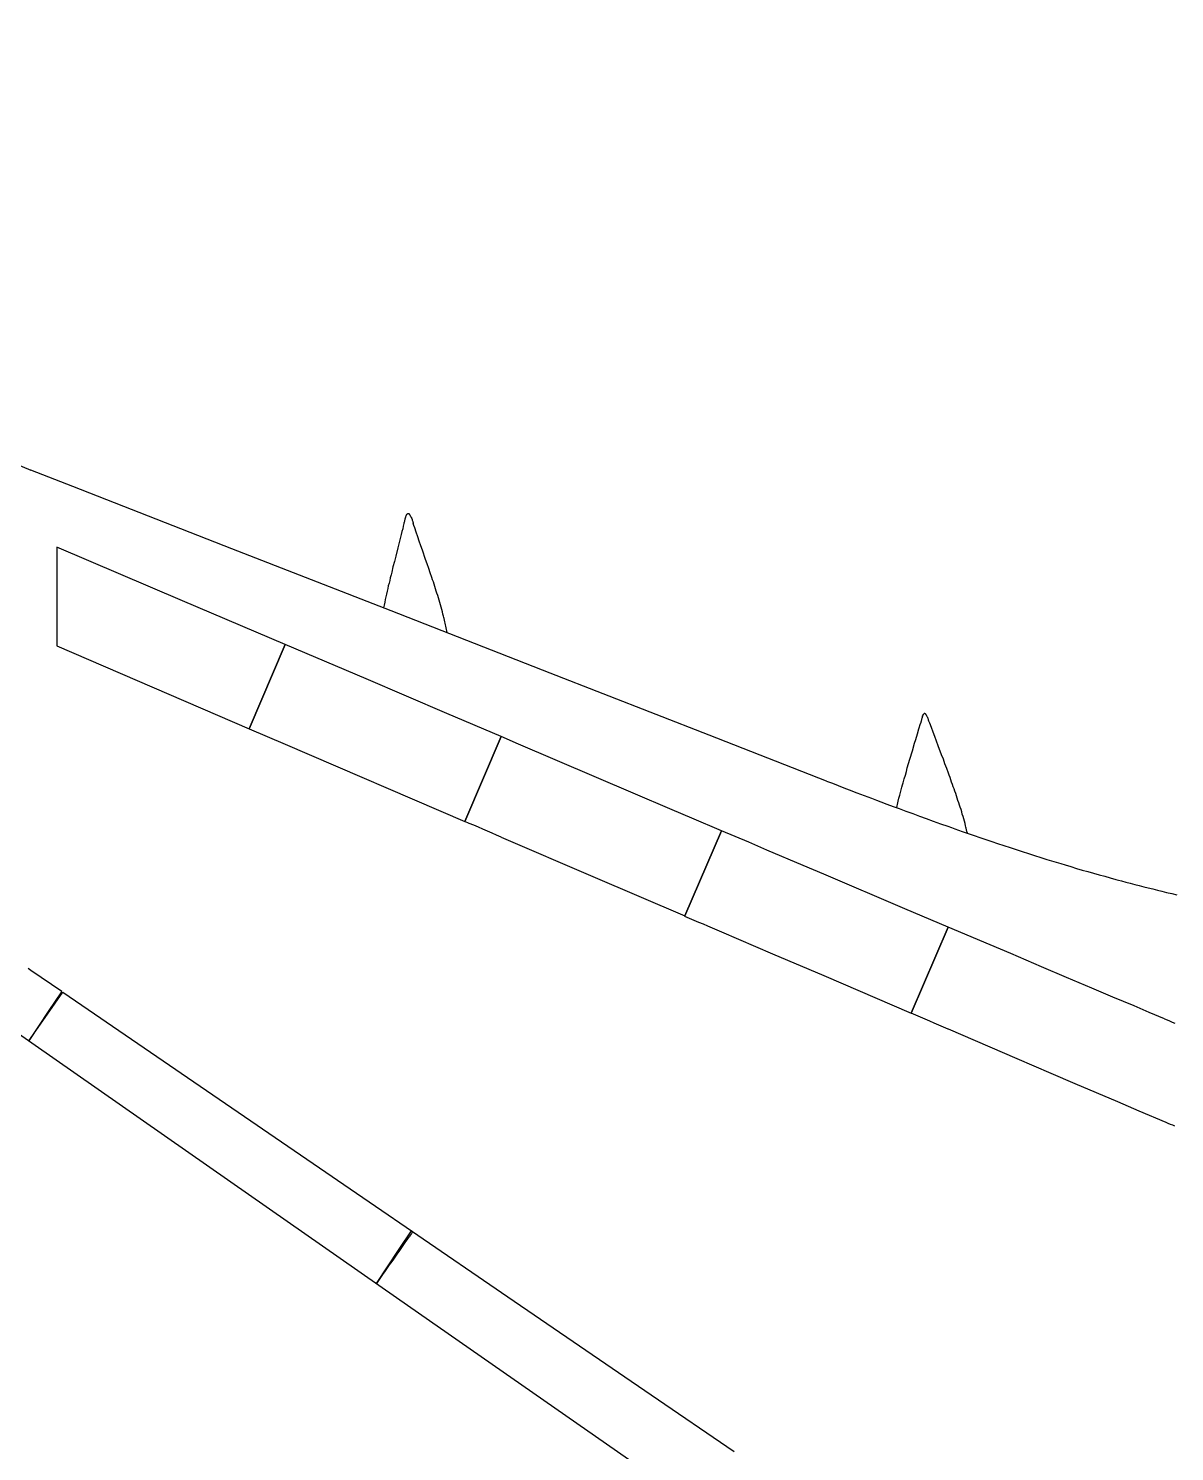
# Model space of a CAD drawing. Header units: millimetres. Extents: x -1718 to 143559, y -78490 to 15626.
# Drawn here: x 90884 to 100681, y -46953 to -34789 of the extents above; entities that cross this region are included whole.
import ezdxf

# ---------------------------------------------------------------- set-up
doc = ezdxf.new("R2010")
doc.units = ezdxf.units.MM
doc.header["$MEASUREMENT"] = 0
doc.layers.get('0').update_dxf_attribs({"linetype": 'CONTINUOUS'})

msp = doc.modelspace()

# ---------------------------------------------------------------- linework, layer by layer
at = {"color": 7, "ltscale": 6.54735e-05}
msp.add_line((94094, -39020), (94094, -39020), dxfattribs=at)
at = {"color": 7, "ltscale": 8.59709e-06}
msp.add_line((94126, -38936), (94126, -38936), dxfattribs=at)
at = {"color": 7, "ltscale": 0.004977}
msp.add_line((94126, -38936), (94131, -38936), dxfattribs=at)
at = {"color": 7, "ltscale": 7.68947e-06}
msp.add_line((94131, -38936), (94131, -38936), dxfattribs=at)
at = {"color": 7, "ltscale": 0.03937}
for p, q in [((91125, -39222), (91125, -40066)), ((91125, -40066), (92770, -40774)), ((93079, -40055), (92770, -40774)), ((92770, -40774), (93079, -40055)), ((92770, -40774), (93079, -40907)), ((94925, -40842), (94614, -41566)), ((94614, -41566), (94925, -40842)), ((93079, -40907), (94614, -41566)), ((96808, -41646), (96494, -42375)), ((96494, -42375), (96808, -41646)), ((98746, -42470), (98429, -43206)), ((98429, -43206), (98746, -42470)), ((90903, -42837), (91168, -43018)), ((97682, -42885), (98429, -43206)), ((91178, -43025), (93850, -44856)), ((93850, -44856), (94168, -45073))]:
    msp.add_line(p, q, dxfattribs=at)
at = {"color": 7, "ltscale": 0.003161}
msp.add_line((94464, -39956), (94464, -39953), dxfattribs=at)
at = {"color": 7, "ltscale": 0.000932814}
msp.add_line((98526, -40671), (98527, -40670), dxfattribs=at)
at = {"color": 7, "ltscale": 0.001296}
msp.add_line((98527, -40670), (98527, -40669), dxfattribs=at)
at = {"color": 7, "ltscale": 0.001559}
msp.add_line((98544, -40645), (98545, -40645), dxfattribs=at)
at = {"color": 7, "ltscale": 0.000187093}
msp.add_line((98546, -40645), (98545, -40645), dxfattribs=at)
at = {"color": 7, "ltscale": 0.001268}
msp.add_line((98305, -41449), (98306, -41448), dxfattribs=at)
at = {"color": 7, "ltscale": 0.001964}
msp.add_line((98910, -41667), (98910, -41665), dxfattribs=at)
at = {"color": 7, "ltscale": 3.54467e-05}
msp.add_line((98910, -41665), (98910, -41665), dxfattribs=at)
at = {"color": 7, "ltscale": 0.015487}
msp.add_line((90881, -42822), (90894, -42831), dxfattribs=at)
at = {"color": 7, "ltscale": 1.63118e-05}
msp.add_line((90894, -42831), (90894, -42831), dxfattribs=at)
at = {"color": 7, "ltscale": 0.010415}
msp.add_line((90894, -42831), (90903, -42837), dxfattribs=at)
at = {"color": 7, "ltscale": 0.03937}
for points in [[(81774, -34724), (82660, -35097), (83546, -35470), (85373, -36238), (87199, -37006), (89633, -38030), (90905, -38565)], [(81774, -37071), (83296, -38136), (84437, -38935), (85579, -39734), (86721, -40532), (87864, -41331), (89007, -42129), (90150, -42927), (90912, -43459)], [(97707, -41222), (97205, -41026), (96703, -40830), (95343, -40299), (93983, -39768), (92622, -39236), (91262, -38704), (90905, -38565)], [(94094, -39020), (94088, -39043), (94083, -39066), (94077, -39089), (94071, -39113), (94065, -39136), (94054, -39182), (94042, -39229), (94024, -39298), (94012, -39344), (94000, -39391), (93989, -39437), (93983, -39460), (93977, -39484), (93972, -39507), (93966, -39530), (93960, -39553), (93955, -39577), (93949, -39600), (93944, -39623), (93939, -39647), (93934, -39670), (93929, -39693), (93924, -39717), (93919, -39740)], [(94119, -38940), (94119, -38941), (94118, -38942), (94117, -38942), (94116, -38943), (94116, -38944), (94115, -38945), (94114, -38947), (94113, -38949), (94112, -38951), (94111, -38953), (94110, -38956), (94110, -38958), (94108, -38962), (94107, -38967), (94105, -38974), (94102, -38983), (94100, -38989), (94099, -38995), (94097, -39003), (94095, -39010), (94094, -39017), (94094, -39020)], [(94119, -38940), (94120, -38939), (94122, -38938), (94123, -38938), (94124, -38937), (94124, -38937)], [(94151, -38957), (94150, -38955), (94149, -38953), (94148, -38952), (94147, -38950), (94146, -38948), (94145, -38947), (94144, -38945), (94143, -38943), (94141, -38942), (94141, -38941), (94140, -38940), (94139, -38939), (94138, -38939), (94137, -38938), (94136, -38938), (94135, -38937), (94134, -38937), (94133, -38936), (94132, -38936)], [(94151, -38957), (94153, -38962), (94156, -38968), (94160, -38978), (94163, -38985), (94165, -38992), (94167, -38998), (94169, -39004), (94171, -39010), (94172, -39013), (94173, -39016), (94173, -39017)], [(94464, -39953), (94461, -39939), (94458, -39926), (94456, -39913), (94453, -39899), (94450, -39886), (94447, -39873), (94444, -39860), (94441, -39846), (94437, -39833), (94435, -39823), (94432, -39813), (94427, -39794), (94422, -39774), (94417, -39754), (94411, -39735), (94406, -39715), (94400, -39695), (94394, -39676), (94388, -39656), (94382, -39637), (94376, -39617), (94370, -39598), (94364, -39578), (94357, -39559), (94351, -39540), (94345, -39520), (94338, -39501), (94332, -39481), (94318, -39443), (94305, -39404), (94292, -39365), (94279, -39327), (94252, -39249), (94238, -39211), (94225, -39172), (94212, -39133), (94199, -39094), (94186, -39056), (94179, -39036), (94173, -39017)], [(93079, -40055), (92200, -39680), (91125, -39222)], [(94925, -40842), (94460, -40644), (93770, -40349), (93079, -40055)], [(98306, -41448), (98309, -41434), (98312, -41421), (98319, -41395), (98325, -41369), (98332, -41343), (98338, -41319), (98345, -41296), (98351, -41273), (98356, -41255), (98361, -41238), (98370, -41204), (98380, -41170), (98389, -41140), (98397, -41110), (98408, -41072), (98419, -41034), (98441, -40962), (98459, -40899), (98469, -40867), (98483, -40819), (98496, -40774), (98509, -40729)], [(98526, -40671), (98522, -40687), (98519, -40693), (98517, -40701), (98516, -40706), (98514, -40711), (98512, -40717), (98511, -40723), (98510, -40727), (98509, -40729)], [(98527, -40669), (98528, -40665), (98529, -40663), (98530, -40661), (98531, -40659), (98531, -40657), (98532, -40656), (98533, -40655), (98533, -40654), (98534, -40652), (98535, -40651), (98536, -40649), (98537, -40649), (98538, -40648), (98539, -40647)], [(98544, -40645), (98543, -40645), (98543, -40645), (98542, -40645), (98541, -40646), (98541, -40646), (98539, -40647)], [(98551, -40647), (98550, -40647), (98549, -40646), (98547, -40646), (98546, -40645)], [(98559, -40656), (98558, -40654), (98557, -40653), (98556, -40652), (98556, -40651), (98555, -40650), (98554, -40649), (98553, -40648), (98551, -40647)], [(98588, -40726), (98587, -40722), (98586, -40720), (98584, -40716), (98582, -40709), (98579, -40700), (98577, -40694), (98575, -40689), (98573, -40684), (98571, -40679), (98567, -40672), (98565, -40666), (98564, -40664), (98563, -40663), (98562, -40661), (98561, -40659), (98560, -40658)], [(98910, -41665), (98907, -41652), (98904, -41638), (98900, -41625), (98898, -41615), (98895, -41605), (98890, -41585), (98885, -41565), (98879, -41545), (98873, -41525), (98867, -41506), (98862, -41486), (98856, -41466), (98849, -41446), (98843, -41427), (98837, -41407), (98830, -41387), (98824, -41368), (98817, -41348), (98811, -41328), (98804, -41309), (98797, -41289), (98790, -41270), (98783, -41250), (98776, -41231), (98769, -41211), (98762, -41192), (98755, -41172), (98748, -41153), (98734, -41114), (98719, -41075), (98705, -41036), (98690, -40998), (98661, -40920), (98646, -40881), (98632, -40842), (98617, -40804), (98603, -40765), (98588, -40726)], [(96808, -41646), (96556, -41539), (96388, -41467), (96053, -41324), (95074, -40906), (94925, -40842)], [(97707, -41222), (97757, -41241), (97807, -41261), (97854, -41279), (97901, -41297), (97965, -41321), (98029, -41345), (98092, -41369), (98132, -41384), (98171, -41399), (98223, -41419), (98275, -41438), (98327, -41457), (98385, -41479), (98443, -41500), (98500, -41521), (98557, -41542), (98619, -41564), (98681, -41586), (98743, -41608), (98774, -41619), (98804, -41630), (98835, -41641), (98865, -41652), (98916, -41669), (98967, -41687), (99018, -41704), (99068, -41721), (99119, -41738), (99169, -41755), (99222, -41773), (99275, -41790), (99328, -41808), (99380, -41825), (99433, -41842), (99485, -41858), (99538, -41875), (99564, -41883), (99590, -41891), (99630, -41903), (99669, -41915), (99708, -41927), (99747, -41939), (99795, -41953), (99844, -41968), (99892, -41982), (99940, -41996), (99988, -42009), (100036, -42023), (100084, -42036), (100131, -42049), (100179, -42062), (100203, -42069), (100227, -42075), (100265, -42085), (100303, -42095), (100341, -42105), (100380, -42115), (100418, -42125), (100457, -42135), (100496, -42144), (100535, -42154), (100574, -42163), (100613, -42173)], [(94925, -41700), (95708, -42037), (96494, -42375)], [(97682, -42018), (97507, -41944), (97196, -41811), (97041, -41745), (96808, -41646)], [(98746, -42470), (98377, -42313), (97682, -42018)], [(100613, -42173), (100657, -42183), (100701, -42193)], [(96808, -42510), (97245, -42698), (97682, -42885)], [(100596, -43254), (100465, -43199), (100335, -43144), (100155, -43068), (99974, -42991), (99758, -42900), (99545, -42810), (99413, -42754), (99281, -42697), (99104, -42622), (98746, -42470)], [(91165, -43024), (91059, -43183), (90886, -43441)], [(90886, -43442), (91065, -43186), (91178, -43025)], [(91168, -43018), (91167, -43021), (91165, -43024)], [(98746, -43341), (99333, -43594), (99623, -43718), (99828, -43806), (100012, -43884), (100195, -43962), (100377, -44040), (100606, -44138)], [(90912, -43459), (92613, -44647), (94030, -45635), (96014, -47019), (97147, -47809), (97713, -48205)], [(93858, -45515), (94054, -45224), (94159, -45067)], [(94168, -45073), (94165, -45078), (94157, -45088), (94150, -45099), (94146, -45104), (94137, -45118)], [(94159, -45067), (94983, -45631), (96207, -46468), (96916, -46953)]]:
    msp.add_lwpolyline(points, dxfattribs=at)
for centre, radius, start, end in [((94129, -38950), 13.5, 101.5176, 109.4482), ((94129, -38950), 13.6, 101.5986, 109.4435), ((94129, -38952), 15.8, 79.188, 82.3628), ((94129, -38952), 16.2, 79.1603, 82.2656), ((98514, -40685), 54.1, 29.8973, 32.299), ((-1340014, -3377893), 3631698, 66.72685, 66.732191), ((591040, 1108597), 1252723, 246.747909, 246.763544), ((-920399, -2417162), 2583347, 66.764853, 66.772483), ((320511, 478969), 566639, 247.16336, 247.17298), ((318403, 466984), 555590, 246.92043, 246.92883), ((602981, -401595), 621288, 144.986338, 145.031121)]:
    msp.add_arc(centre, radius, start, end, dxfattribs=at)

doc.saveas('drawing.dxf')
